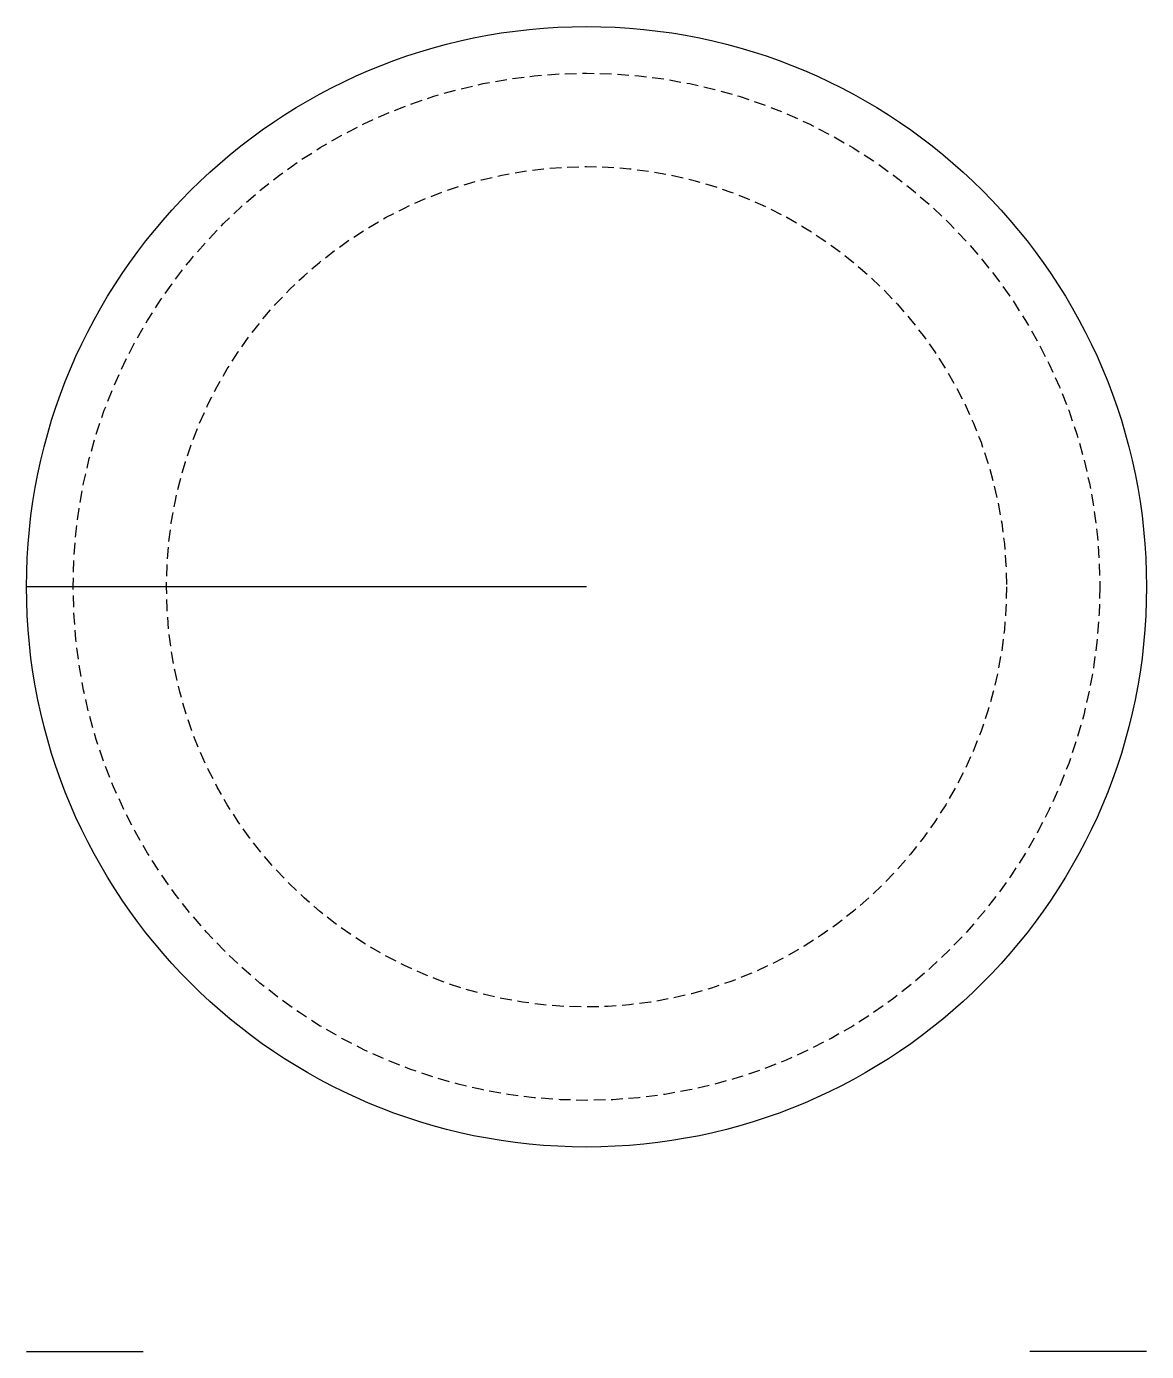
# Model space of a CAD drawing. Header units: inches. Extents: x -116 to 250, y -285 to 80.
# Drawn here: x -44.03 to -20.03, y -91.11 to -62.73 of the extents above; entities that cross this region are included whole.
import ezdxf

# ---------------------------------------------------------------- set-up
doc = ezdxf.new("R2010")
doc.units = ezdxf.units.IN
doc.header["$MEASUREMENT"] = 0
doc.linetypes.add('DASHED2', pattern=[0.375, 0.25, -0.125])

msp = doc.modelspace()

# ---------------------------------------------------------------- linework, layer by layer
for p, q in [((-43.03321, -74.73401), (-44.03321, -74.73401)), ((-32.03321, -74.73401), (-43.03321, -74.73401)), ((-44.03321, -91.11279), (-41.53321, -91.11279)), ((-20.03321, -91.11279), (-22.53321, -91.11279))]:
    msp.add_line(p, q)
at = {"color": 4}
msp.add_circle((-32.03321, -74.73401), 12, dxfattribs=at)
at = {"linetype": 'DASHED2'}
for radius in [11, 9]:
    msp.add_circle((-32.03321, -74.73401), radius, dxfattribs=at)

doc.saveas('drawing.dxf')
